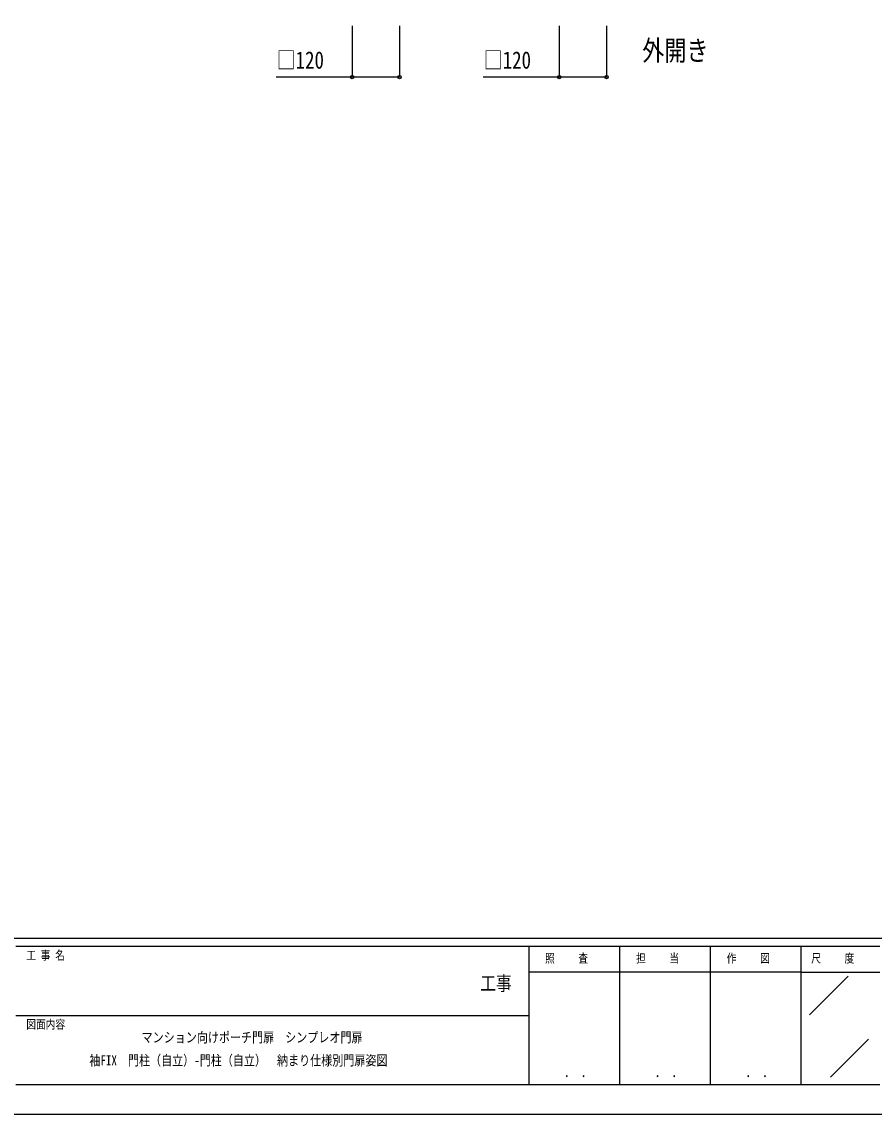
# Model space of a CAD drawing. Units: millimetres, scale not verified. Extents: x -4205 to 4205, y -2970 to 2970.
# Drawn here: x 10 to 2171, y -2970 to -200 of the extents above; entities that cross this region are included whole.
import ezdxf
from ezdxf.enums import TextEntityAlignment as Align

# ---------------------------------------------------------------- set-up
doc = ezdxf.new("R2010")
doc.units = ezdxf.units.MM
doc.header["$LTSCALE"] = 10
for name, color, linetype in [('0-1_USER1', 3, 'Continuous'), ('0-4_YKK_D', 6, 'Continuous'), ('0-5_YKK_ZWAK', 7, 'Continuous')]:
    doc.layers.add(name, color=color, linetype=linetype)
doc.styles.add('ＭＳ ゴシック', font='')
doc.styles.get('ＭＳ ゴシック').set_extended_font_data('MS Gothic')

msp = doc.modelspace()

# ---------------------------------------------------------------- linework, layer by layer
at = {"layer": '0-4_YKK_D'}
for p, q in [((847.52, -210.17), (847.52, -341.17)), ((967.52, -210.17), (967.52, -341.17)), ((1372.52, -210.17), (1372.52, -341.17)), ((1492.52, -210.17), (1492.52, -341.17))]:
    msp.add_line(p, q, dxfattribs=at)
for points in [[(967.52, -340.17), (847.52, -340.17), (654.52, -340.17)], [(1492.52, -340.17), (1372.52, -340.17), (1179.52, -340.17)]]:
    msp.add_lwpolyline(points, dxfattribs=at)
for centre in [(847.52, -340.17), (967.52, -340.17), (1372.52, -340.17), (1492.52, -340.17)]:
    msp.add_circle(centre, 4.25, dxfattribs=at)
at = {"layer": '0-5_YKK_ZWAK'}
for p, q in [((3895.02, -2525), (-3904.98, -2525)), ((1295.02, -2545), (-4.98, -2545)), ((1525.02, -2545), (1525.02, -2895)), ((1755.02, -2545), (1755.02, -2895)), ((1985.02, -2545), (1985.02, -2895)), ((2185.02, -2545), (1985.02, -2545)), ((1985.02, -2610), (1295.02, -2610)), ((1985.02, -2610), (2185.02, -2610)), ((2007.1, -2718.29), (2105.04, -2620.36)), ((-4.98, -2720), (1295.02, -2720)), ((2060.67, -2875.99), (2156.89, -2779.77)), ((-4.98, -2895), (1295.02, -2895)), ((1295.02, -2895), (1985.02, -2895)), ((1985.02, -2895), (2185.02, -2895))]:
    msp.add_line(p, q, dxfattribs=at)
msp.add_lwpolyline([(-4205, -2970), (4205, -2970), (4205, 2970), (-4205, 2970)], close=True, dxfattribs=at)
msp.add_lwpolyline([(1985.02, -2545), (1295.02, -2545), (1295.02, -2895)], dxfattribs=at)

# ---------------------------------------------------------------- texts
at = {"layer": '0-1_USER1', "style": 'ＭＳ ゴシック', "width": 0.8}
for s, height, p in [('外開き', 51.32, (1582.96, -313.94)), ('マンション向けポーチ門扉\u3000シンプレオ門扉', 25.66, (313.69, -2795.83)), ('袖FIX\u3000門柱（自立）-門柱（自立）\u3000納まり仕様別門扉姿図', 25.66, (181.15, -2854.17))]:
    msp.add_text(s, height=height, dxfattribs=at).set_placement(p, align=Align.BOTTOM_LEFT)
at = {"layer": '0-4_YKK_D', "style": 'ＭＳ ゴシック', "width": 0.8}
for p in [(656.12, -332.17), (1181.12, -332.17)]:
    msp.add_text('□120', height=43.99, dxfattribs=at).set_placement(p, align=Align.BOTTOM_LEFT)
at = {"layer": '0-5_YKK_ZWAK', "style": 'ＭＳ ゴシック', "width": 0.8}
for s, height, p in [('工 事 名', 21.99, (21.27, -2585)), ('照     査', 21.99, (1336.42, -2592.5)), ('担     当', 21.99, (1567.22, -2592.5)), ('作     図', 21.99, (1797.22, -2592.5)), ('尺     度', 21.99, (2011.42, -2592.5)), ('工事', 36.66, (1172.33, -2667.46)), ('図面内容', 21.99, (21.27, -2760)), ('． ．', 25.92, (1385, -2884.35)), ('． ．', 25.92, (1615, -2884.35)), ('． ．', 25.92, (1845, -2884.35))]:
    msp.add_text(s, height=height, dxfattribs=at).set_placement(p, align=Align.BOTTOM_LEFT)

doc.saveas('drawing.dxf')
